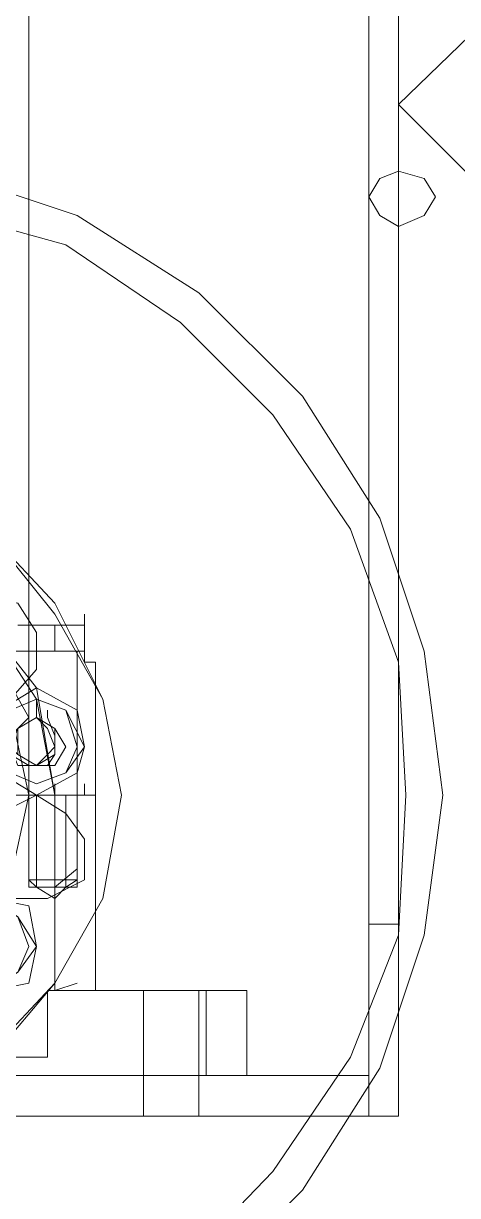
# Model space of a CAD drawing. Header units: millimetres. Extents: x 3220 to 226993, y 817 to 176024.
# Drawn here: x 199738.4 to 199908.3, y 146864.4 to 147323.7 of the extents above; entities that cross this region are included whole.
import ezdxf

# ---------------------------------------------------------------- set-up
doc = ezdxf.new("R2010")
doc.units = ezdxf.units.MM

# ---------------------------------------------------------------- blocks, each defined once
blk = doc.blocks.new('ligne broyage L 2')
at = {"color": 7, "linetype": 'Continuous', "lineweight": 5, "true_color": 0x000007}
for points in [[(89.69, 11634.64), (89.69, 10846.25), (89.69, 10846.25)], [(222.77, 11390.16), (222.77, 10765.24), (222.77, 10765.24)], [(234.35, 11345.32), (234.35, 10690.02), (234.35, 10690.02)], [(156.23, 10620.58), (196.73, 10661.09), (227.11, 10708.82), (244.47, 10760.9), (251.7, 10815.87), (244.47, 10872.29), (227.11, 10924.36), (196.73, 10972.1), (156.23, 11012.61), (108.49, 11042.98), (56.42, 11060.34), (0, 11064.68), (-54.97, 11060.34), (-107.05, 11042.98), (-154.78, 11012.61), (-195.29, 10972.1), (-225.67, 10924.36), (-244.47, 10872.29), (-247.37, 10815.87), (-244.47, 10760.9), (-225.67, 10708.82), (-195.29, 10661.09), (-154.78, 10620.58)], [(149, 10630.71), (185.16, 10668.32), (215.54, 10713.16), (234.35, 10760.9), (237.24, 10815.87), (234.35, 10867.95), (215.54, 10920.02), (185.16, 10964.87), (149, 11001.03), (104.15, 11031.41), (52.08, 11045.88), (0, 11053.11), (-50.63, 11045.88), (-102.71, 11031.41), (-147.55, 11001.03), (-185.16, 10964.87), (-214.09, 10920.02), (-228.56, 10867.95), (-235.79, 10815.87), (-228.56, 10760.9), (-214.09, 10713.16), (-185.16, 10668.32), (-147.55, 10630.71)], [(75.22, 10716.06), (99.81, 10742.1), (118.62, 10775.37), (125.85, 10815.87), (118.62, 10853.48), (99.81, 10891.09), (75.22, 10917.13)], [(75.22, 10713.16), (99.81, 10742.1), (118.62, 10775.37), (125.85, 10815.87), (118.62, 10853.48), (99.81, 10886.75), (75.22, 10917.13)], [(99.81, 10815.87), (92.58, 10853.48), (70.88, 10886.75), (37.61, 10905.56), (0, 10912.79), (-36.16, 10905.56), (-69.44, 10886.75), (-88.24, 10853.48), (-95.47, 10815.87)], [(89.69, 10846.25), (70.88, 10879.52), (41.95, 10901.22), (0, 10908.45), (-36.16, 10901.22), (-69.44, 10879.52), (-88.24, 10846.25)], [(89.69, 10815.87), (82.46, 10849.14), (63.65, 10875.18), (33.27, 10893.99), (0, 10901.22), (-33.27, 10893.99), (-59.31, 10875.18), (-76.67, 10849.14), (-85.35, 10815.87)], [(66.54, 10853.48), (82.46, 10853.48), (92.58, 10865.05), (92.58, 10879.52), (85.35, 10891.09), (70.88, 10893.99), (56.42, 10886.75), (56.42, 10872.29)], [(99.81, 10815.87), (92.58, 10857.82), (66.54, 10891.09)], [(111.39, 10882.41), (111.39, 10886.75), (111.39, 10886.75)], [(111.39, 10882.41), (111.39, 10886.75)], [(111.39, 10882.41), (85.35, 10882.41)], [(111.39, 10882.41), (85.35, 10882.41), (85.35, 10882.41)], [(99.81, 10882.41), (99.81, 10872.29)], [(111.39, 10882.41), (111.39, 10872.29)], [(82.46, 10872.29), (111.39, 10872.29), (111.39, 10872.29)], [(85.35, 10872.29), (111.39, 10872.29), (111.39, 10872.29)], [(89.69, 10872.29), (89.69, 10815.87)], [(92.58, 10779.71), (89.69, 10782.6), (89.69, 10872.29)], [(104.15, 10779.71), (108.49, 10782.6), (108.49, 10872.29)], [(108.49, 10815.87), (108.49, 10872.29)], [(111.39, 10872.29), (111.39, 10875.18)], [(115.73, 10815.87), (115.73, 10867.95), (111.39, 10867.95), (111.39, 10872.29)], [(92.58, 10849.14), (92.58, 10853.48), (92.58, 10853.48)], [(89.69, 10846.25), (89.69, 10849.14)], [(92.58, 10846.25), (92.58, 10849.14)], [(92.58, 10846.25), (92.58, 10849.14), (92.58, 10849.14)], [(96.92, 10846.25), (96.92, 10849.14), (96.92, 10849.14)], [(89.69, 10846.25), (82.46, 10839.02), (82.46, 10831.78), (89.69, 10827.44), (96.92, 10827.44), (99.81, 10831.78), (99.81, 10839.02), (96.92, 10846.25)], [(99.81, 10815.87), (99.81, 10820.21), (99.81, 10820.21)], [(111.39, 10815.87), (111.39, 10820.21)], [(111.39, 10815.87), (111.39, 10820.21)], [(-85.35, 10815.87), (-76.67, 10782.6), (-59.31, 10753.67), (-33.27, 10734.86), (0, 10727.63), (33.27, 10734.86), (63.65, 10753.67), (82.46, 10782.6), (89.69, 10815.87)], [(66.54, 10815.87), (99.81, 10815.87), (99.81, 10815.87)], [(75.22, 10815.87), (96.92, 10815.87)], [(92.58, 10779.71), (89.69, 10779.71), (89.69, 10815.87)], [(92.58, 10815.87), (92.58, 10779.71)], [(96.92, 10815.87), (99.81, 10815.87)], [(99.81, 10815.87), (108.49, 10815.87)], [(99.81, 10815.87), (99.81, 10739.2)], [(104.15, 10779.71), (108.49, 10779.71), (108.49, 10815.87)], [(104.15, 10779.71), (104.15, 10815.87)], [(108.49, 10815.87), (111.39, 10815.87)], [(108.49, 10815.87), (111.39, 10815.87), (111.39, 10815.87)], [(111.39, 10815.87), (115.73, 10815.87)], [(115.73, 10815.87), (115.73, 10742.1)], [(108.49, 10786.94), (99.81, 10779.71)], [(108.49, 10782.6), (89.69, 10782.6)], [(92.58, 10779.71), (99.81, 10775.37)], [(92.58, 10779.71), (104.15, 10779.71), (104.15, 10779.71)], [(92.58, 10779.71), (104.15, 10779.71)], [(99.81, 10782.6), (99.81, 10779.71), (99.81, 10779.71)], [(99.81, 10775.37), (104.15, 10779.71)], [(222.77, 10765.24), (222.77, 10690.02), (234.35, 10690.02)], [(222.77, 10765.24), (234.35, 10765.24)], [(96.92, 10739.2), (96.92, 10713.16)], [(156.23, 10739.2), (96.92, 10739.2)], [(108.49, 10742.1), (99.81, 10739.2)], [(115.73, 10742.1), (115.73, 10739.2), (118.62, 10739.2)], [(134.53, 10739.2), (134.53, 10705.93)], [(159.12, 10734.86), (159.12, 10739.2), (156.23, 10739.2)], [(156.23, 10739.2), (170.7, 10739.2), (170.7, 10739.2)], [(156.23, 10705.93), (156.23, 10739.2)], [(175.04, 10734.86), (175.04, 10739.2), (170.7, 10739.2)], [(159.12, 10705.93), (159.12, 10734.86)], [(175.04, 10734.86), (175.04, 10705.93)], [(96.92, 10713.16), (96.92, 10716.06)], [(96.92, 10713.16), (75.22, 10713.16)], [(-218.43, 10705.93), (222.77, 10705.93)], [(-218.43, 10690.02), (222.77, 10690.02), (222.77, 10705.93)], [(134.53, 10690.02), (134.53, 10705.93)], [(134.53, 10690.02), (134.53, 10705.93)], [(156.23, 10690.02), (156.23, 10705.93)], [(156.23, 10690.02), (156.23, 10705.93)], [(156.23, 10705.93), (159.12, 10705.93), (159.12, 10705.93)], [(170.7, 10705.93), (175.04, 10705.93), (175.04, 10705.93)]]:
    blk.add_lwpolyline(points, dxfattribs=at)
for points in [[(367.43, 11145.69), (329.82, 11178.96), (234.35, 11086.38), (270.51, 11050.22)], [(248.81, 11050.22), (244.47, 11057.45), (234.35, 11060.34), (227.11, 11057.45), (222.77, 11050.22), (227.11, 11042.98), (234.35, 11038.64), (244.47, 11042.98)], [(111.39, 10834.68), (104.15, 10849.14), (92.58, 10853.48), (82.46, 10849.14), (75.22, 10834.68), (82.46, 10824.55), (92.58, 10820.21), (104.15, 10824.55), (111.39, 10834.68), (108.49, 10849.14), (92.58, 10857.82), (78.12, 10849.14), (75.22, 10834.68), (78.12, 10824.55), (92.58, 10815.87), (108.49, 10824.55)], [(111.39, 10834.68), (104.15, 10849.14), (92.58, 10853.48), (82.46, 10849.14), (75.22, 10834.68), (82.46, 10824.55), (92.58, 10820.21), (104.15, 10824.55)], [(108.49, 10834.68), (104.15, 10849.14), (92.58, 10853.48), (82.46, 10849.14), (75.22, 10834.68), (82.46, 10824.55), (92.58, 10820.21), (104.15, 10824.55)], [(92.58, 10849.14), (92.58, 10846.25)], [(92.58, 10846.25), (92.58, 10849.14)], [(99.81, 10834.68), (99.81, 10841.91), (92.58, 10846.25), (85.35, 10841.91), (82.46, 10834.68), (85.35, 10831.78), (92.58, 10827.44), (99.81, 10831.78)], [(104.15, 10834.68), (99.81, 10841.91), (92.58, 10846.25), (85.35, 10841.91), (82.46, 10834.68), (85.35, 10827.44), (99.81, 10827.44)], [(99.81, 10834.68), (99.81, 10841.91), (92.58, 10846.25), (85.35, 10841.91), (85.35, 10831.78), (92.58, 10827.44), (99.81, 10831.78), (99.81, 10834.68), (96.92, 10841.91), (92.58, 10846.25), (85.35, 10841.91), (85.35, 10831.78), (92.58, 10827.44), (96.92, 10831.78), (99.81, 10834.68), (99.81, 10841.91), (92.58, 10846.25), (85.35, 10841.91), (85.35, 10831.78), (92.58, 10827.44), (99.81, 10831.78)], [(75.22, 10786.94), (82.46, 10775.37), (96.92, 10775.37), (111.39, 10782.6), (111.39, 10798.51), (104.15, 10808.64), (92.58, 10815.87), (78.12, 10808.64), (75.22, 10798.51)], [(92.58, 10756.56), (85.35, 10768.13), (75.22, 10775.37), (63.65, 10768.13), (56.42, 10756.56), (63.65, 10746.44), (75.22, 10739.2), (85.35, 10746.44)], [(92.58, 10756.56), (85.35, 10768.13), (75.22, 10775.37), (63.65, 10768.13), (56.42, 10756.56), (63.65, 10746.44), (75.22, 10739.2), (85.35, 10746.44), (92.58, 10756.56), (89.69, 10772.47), (75.22, 10775.37), (59.31, 10772.47), (56.42, 10756.56), (59.31, 10742.1), (75.22, 10739.2), (89.69, 10742.1)], [(89.69, 10756.56), (85.35, 10768.13), (75.22, 10772.47), (63.65, 10768.13), (59.31, 10756.56), (63.65, 10746.44), (75.22, 10742.1), (85.35, 10746.44)]]:
    blk.add_lwpolyline(points, close=True, dxfattribs=at)

msp = doc.modelspace()

# ---------------------------------------------------------------- block references
msp.add_blockref('ligne broyage L 2', (199650.83, 136205.53))

doc.saveas('drawing.dxf')
